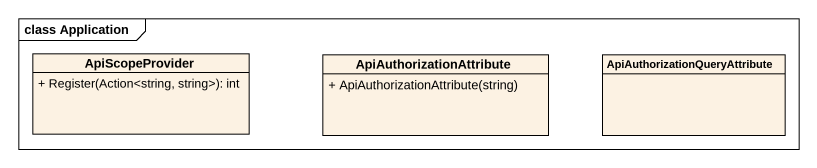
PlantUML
@startuml
mainframe class Application
hide circle
hide empty members
skinparam classAttributeIconSize 0
class ApiScopeProvider {
  + Register(Action<string, string>): int
}
class ApiAuthorizationAttribute {
  + ApiAuthorizationAttribute(string)
}
class "ApiAuthorizationQueryAttribute" as ApiAuthorizationQueryAttribu
@enduml
